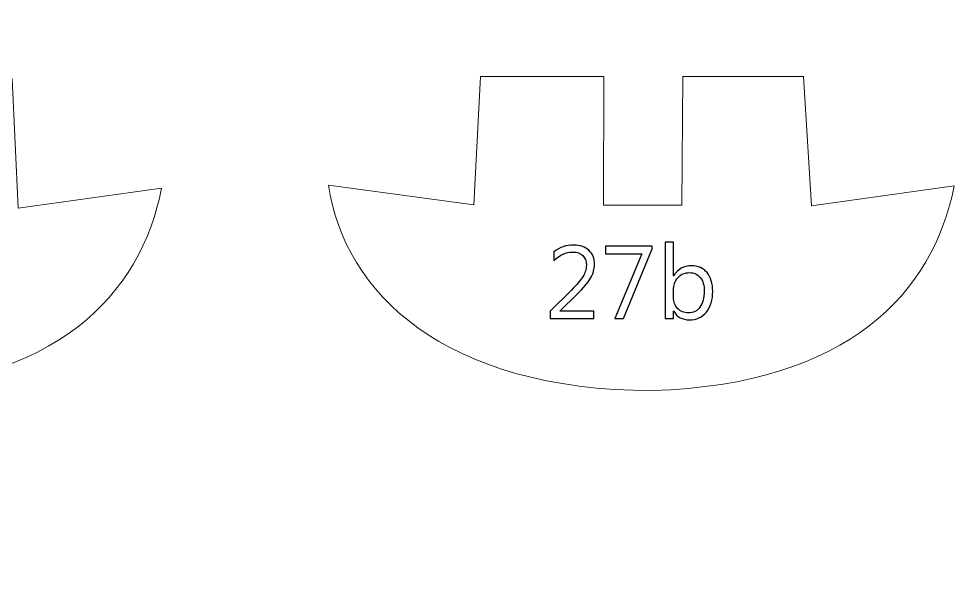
# Model space of a CAD drawing. Header units: centimetres. Extents: x -196 to 200, y -267 to 229.
# Drawn here: x 158.81 to 197.44, y 88.88 to 112.57 of the extents above; entities that cross this region are included whole.
import ezdxf

# ---------------------------------------------------------------- set-up
doc = ezdxf.new("R2010")
doc.units = ezdxf.units.CM
doc.header["$MEASUREMENT"] = 0
doc.layers.add('Camada 1', color=7, linetype='Continuous')
doc.layers.add('Camada 2', color=20, linetype='Continuous')

msp = doc.modelspace()

# ---------------------------------------------------------------- linework, layer by layer
at = {"layer": 'Camada 1', "lineweight": 9}
for points, knots in [([(114.689, 140.372), (114.689, 140.372), (121.777, 140.406), (121.777, 140.406), (121.777, 140.406), (121.777, 140.406), (121.77, 129.531), (121.77, 129.531), (121.77, 129.531), (121.77, 129.531), (125.082, 129.531), (125.082, 129.531), (125.082, 129.531), (125.082, 129.531), (125.087, 140.334), (125.087, 140.334), (125.087, 140.334), (125.087, 140.334), (135.586, 140.334), (135.586, 140.334), (135.586, 140.334), (135.586, 140.334), (135.586, 129.531), (135.586, 129.531), (135.586, 129.531), (135.586, 129.531), (138.885, 129.531), (138.885, 129.531), (138.885, 129.531), (138.885, 129.531), (138.886, 140.351), (138.886, 140.351), (138.886, 140.351), (138.886, 140.351), (149.417, 140.346), (149.417, 140.346), (149.417, 140.346), (149.417, 140.346), (149.391, 129.535), (149.391, 129.535), (149.391, 129.535), (149.391, 129.535), (152.742, 129.531), (152.742, 129.531), (152.742, 129.531), (152.742, 129.531), (152.755, 140.375), (152.755, 140.375), (152.755, 140.375), (152.755, 140.375), (163.247, 140.384), (163.247, 140.384), (163.247, 140.384), (163.247, 140.384), (163.247, 129.532), (163.247, 129.532), (163.247, 129.532), (163.247, 129.532), (166.534, 129.534), (166.534, 129.534), (166.534, 129.534), (166.534, 129.534), (166.587, 140.372), (166.587, 140.372), (166.587, 140.372), (166.587, 140.372), (177.191, 140.351), (177.191, 140.351), (177.191, 140.351), (177.191, 140.351), (177.225, 129.532), (177.225, 129.532), (177.225, 129.532), (177.225, 129.532), (180.491, 129.532), (180.491, 129.532), (180.491, 129.532), (180.491, 129.532), (180.507, 140.351), (180.507, 140.351), (180.507, 140.351), (180.507, 140.351), (194.175, 140.357), (194.175, 140.357), (194.175, 140.357), (194.175, 140.357), (194.198, 135.934), (194.198, 135.934), (194.198, 135.934), (194.198, 135.934), (190.911, 135.937), (190.911, 135.937), (190.911, 135.937), (190.911, 135.937), (190.911, 122.929), (190.911, 122.929), (190.911, 122.929), (190.911, 122.929), (194.197, 122.931), (194.197, 122.931), (194.197, 122.931), (194.197, 122.931), (194.197, 118.546), (194.197, 118.546), (194.197, 118.546), (194.197, 118.546), (111.237, 118.545), (111.237, 118.545), (111.237, 118.545), (111.237, 118.545), (111.234, 125.194), (111.234, 125.194), (111.234, 125.194), (111.234, 125.194), (100.095, 125.194), (100.095, 125.194), (100.095, 125.194), (98.387, 125.156), (97.605, 123.336), (97.591, 120.037), (97.591, 120.037), (97.729, 114.639), (94.559, 112.378), (91.986, 112.668), (91.986, 112.668), (91.986, 112.668), (93.508, 124.97), (93.508, 124.97), (93.508, 124.97), (93.508, 124.97), (90.249, 125.309), (90.249, 125.309), (90.249, 125.309), (90.249, 125.309), (89.165, 117.272), (89.165, 117.272), (89.165, 117.272), (89.165, 117.272), (2.271, 117.175), (2.271, 117.175), (2.271, 117.175), (2.271, 117.175), (2.269, 110.802), (2.269, 110.802), (2.269, 110.802), (2.269, 110.802), (-1.043, 110.801), (-1.043, 110.801), (-1.043, 110.801), (-1.043, 110.801), (-1.185, 88.942), (-1.185, 88.942), (-1.185, 88.942), (-1.185, 88.942), (-35.24, 85.129), (-35.24, 85.129), (-35.24, 85.129), (-35.24, 85.129), (-63.557, 85.144), (-63.557, 85.144), (-63.557, 85.144), (-65.043, 84.591), (-65.665, 83.347), (-65.246, 81.268), (-65.246, 81.268), (-65.246, 81.268), (-64.254, 78.165), (-64.254, 78.165), (-64.254, 78.165), (-63.326, 75.262), (-63.061, 73.597), (-65.387, 72.634), (-65.387, 72.634), (-65.387, 72.634), (-69.566, 71.073), (-69.566, 71.073), (-69.566, 71.073), (-75.32, 68.462), (-76.167, 62.893), (-73.657, 55.298), (-73.657, 55.298), (-72.354, 51.114), (-73.927, 48.199), (-76.368, 49.092), (-76.368, 49.092), (-76.368, 49.092), (-103.733, 58.307), (-103.733, 58.307), (-103.733, 58.307), (-103.102, 60.687), (-102.343, 63.067), (-101.456, 65.446), (-101.456, 65.446), (-101.456, 65.446), (-93.666, 62.108), (-93.666, 62.108), (-93.666, 62.108), (-93.666, 62.108), (-92.577, 65.248), (-92.577, 65.248), (-92.577, 65.248), (-92.577, 65.248), (-100.4, 68.586), (-100.4, 68.586), (-100.4, 68.586), (-99.209, 71.162), (-97.955, 73.674), (-96.637, 76.121), (-96.637, 76.121), (-96.637, 76.121), (-88.847, 71.858), (-88.847, 71.858), (-88.847, 71.858), (-88.847, 71.858), (-87.13, 74.667), (-87.13, 74.667), (-87.13, 74.667), (-87.13, 74.667), (-94.821, 78.964), (-94.821, 78.964), (-94.821, 78.964), (-93.561, 81.177), (-92.248, 83.287), (-90.86, 85.243), (-90.86, 85.243), (-90.86, 85.243), (-83.73, 80.451), (-83.73, 80.451), (-83.73, 80.451), (-83.73, 80.451), (-81.948, 83.161), (-81.948, 83.161), (-81.948, 83.161), (-81.948, 83.161), (-88.979, 87.953), (-88.979, 87.953), (-88.979, 87.953), (-87.461, 89.938), (-86.028, 91.963), (-84.688, 94.035), (-84.688, 94.035), (-84.688, 94.035), (-77.327, 89.441), (-77.327, 89.441), (-77.327, 89.441), (-77.327, 89.441), (-75.907, 92.316), (-75.907, 92.316), (-75.907, 92.316), (-75.907, 92.316), (-83.103, 96.976), (-83.103, 96.976), (-83.103, 96.976), (-80.277, 103.602), (-82.236, 109.043), (-90.122, 112.277), (-90.122, 112.277), (-103.899, 115.381), (-119.513, 113.823), (-133.764, 106.791), (-133.764, 106.791), (-144.008, 101.178), (-154.042, 94.092), (-164.777, 87.847), (-164.777, 87.847), (-170.221, 84.322), (-175.616, 81.162), (-181.376, 78.622), (-181.376, 78.622), (-183.558, 77.911), (-185.077, 77.638), (-185.897, 78.094), (-185.897, 78.094), (-191.027, 82.698), (-193.644, 93.751), (-193.229, 112.589), (-193.229, 112.589), (-192.121, 128.575), (-189.468, 139.014), (-184.95, 142.757), (-184.95, 142.757), (-180.824, 144.316), (-165.289, 144.555), (-141.95, 142.79), (-141.95, 142.79), (-126.066, 141.543), (-110.264, 140.047), (-94.515, 138.397), (-94.515, 138.397), (-85.281, 137.334), (-77.614, 145.445), (-70.733, 157.943), (-70.733, 157.943), (-72.994, 158.332), (-74.592, 160.089), (-74.791, 163.639), (-74.791, 163.639), (-74.747, 167.843), (-72.92, 169.939), (-69.436, 170.243), (-69.436, 170.243), (-67.983, 170.256), (-66.531, 170.239), (-65.079, 170.073), (-65.079, 170.073), (-63.108, 169.837), (-62.191, 170.706), (-62.256, 173.119), (-62.256, 173.119), (-62.256, 173.119), (-62.225, 177.892), (-62.225, 177.892), (-62.225, 177.892), (-62.225, 177.892), (-58.622, 177.892), (-58.622, 177.892), (-58.622, 177.892), (-58.622, 177.892), (-58.621, 184.763), (-58.621, 184.763), (-58.621, 184.763), (-58.621, 184.763), (-52.573, 184.76), (-52.573, 184.76), (-52.573, 184.76), (-52.573, 184.76), (-46.65, 192.035), (-46.65, 192.035), (-46.65, 192.035), (-46.65, 192.035), (-18.056, 192.03), (-18.056, 192.03), (-18.056, 192.03), (-18.056, 192.03), (-18.049, 180.199), (-18.049, 180.199), (-18.049, 180.199), (-18.049, 180.199), (-14.604, 180.2), (-14.604, 180.2), (-14.604, 180.2), (-14.604, 180.2), (-14.654, 172.369), (-14.654, 172.369), (-14.654, 172.369), (-14.75, 170.684), (-15.901, 169.942), (-17.653, 169.659), (-17.653, 169.659), (-17.653, 169.659), (-23.365, 169.659), (-23.365, 169.659), (-23.365, 169.659), (-23.365, 169.659), (-23.367, 164.682), (-23.367, 164.682), (-23.367, 164.682), (-23.367, 164.682), (-17.384, 164.682), (-17.384, 164.682), (-17.384, 164.682), (-9.828, 164.385), (-5.427, 163.227), (-3.319, 160.661), (-3.319, 160.661), (-1.966, 159.056), (-1.137, 157.276), (-1.075, 155.241), (-1.075, 155.241), (-1.075, 155.241), (-1.006, 145.454), (-1.006, 145.454), (-1.006, 145.454), (-1.006, 145.454), (2.333, 145.456), (2.333, 145.456), (2.333, 145.456), (2.333, 145.456), (2.342, 137.754), (2.342, 137.754), (2.342, 137.754), (2.342, 137.754), (92.633, 137.751), (92.633, 137.751), (92.633, 137.751), (92.633, 137.751), (92.619, 142.019), (92.619, 142.019), (92.619, 142.019), (94.823, 148.923), (96.989, 156.13), (99.23, 162.731), (99.23, 162.731), (100.216, 165.658), (101.894, 167.27), (104.257, 167.188), (104.257, 167.188), (107.361, 166.892), (109.115, 164.964), (110.065, 161.989), (110.065, 161.989), (111.854, 155.099), (113.136, 147.567), (114.689, 140.372)], [0, 0, 0, 0, 0.009804, 0.009804, 0.009804, 0.009804, 0.019608, 0.019608, 0.019608, 0.019608, 0.029412, 0.029412, 0.029412, 0.029412, 0.039216, 0.039216, 0.039216, 0.039216, 0.04902, 0.04902, 0.04902, 0.04902, 0.058824, 0.058824, 0.058824, 0.058824, 0.068627, 0.068627, 0.068627, 0.068627, 0.078431, 0.078431, 0.078431, 0.078431, 0.088235, 0.088235, 0.088235, 0.088235, 0.098039, 0.098039, 0.098039, 0.098039, 0.107843, 0.107843, 0.107843, 0.107843, 0.117647, 0.117647, 0.117647, 0.117647, 0.127451, 0.127451, 0.127451, 0.127451, 0.137255, 0.137255, 0.137255, 0.137255, 0.147059, 0.147059, 0.147059, 0.147059, 0.156863, 0.156863, 0.156863, 0.156863, 0.166667, 0.166667, 0.166667, 0.166667, 0.176471, 0.176471, 0.176471, 0.176471, 0.186275, 0.186275, 0.186275, 0.186275, 0.196078, 0.196078, 0.196078, 0.196078, 0.205882, 0.205882, 0.205882, 0.205882, 0.215686, 0.215686, 0.215686, 0.215686, 0.22549, 0.22549, 0.22549, 0.22549, 0.235294, 0.235294, 0.235294, 0.235294, 0.245098, 0.245098, 0.245098, 0.245098, 0.254902, 0.254902, 0.254902, 0.254902, 0.264706, 0.264706, 0.264706, 0.264706, 0.27451, 0.27451, 0.27451, 0.27451, 0.284314, 0.284314, 0.284314, 0.284314, 0.294118, 0.294118, 0.294118, 0.294118, 0.303922, 0.303922, 0.303922, 0.303922, 0.313725, 0.313725, 0.313725, 0.313726, 0.323529, 0.323529, 0.323529, 0.323529, 0.333333, 0.333333, 0.333333, 0.333333, 0.343137, 0.343137, 0.343137, 0.343137, 0.352941, 0.352941, 0.352941, 0.352941, 0.362745, 0.362745, 0.362745, 0.362745, 0.372549, 0.372549, 0.372549, 0.372549, 0.382353, 0.382353, 0.382353, 0.382353, 0.392157, 0.392157, 0.392157, 0.392157, 0.401961, 0.401961, 0.401961, 0.401961, 0.411765, 0.411765, 0.411765, 0.411765, 0.421569, 0.421569, 0.421569, 0.421569, 0.431373, 0.431373, 0.431373, 0.431373, 0.441176, 0.441176, 0.441176, 0.441176, 0.45098, 0.45098, 0.45098, 0.45098, 0.460784, 0.460784, 0.460784, 0.460784, 0.470588, 0.470588, 0.470588, 0.470588, 0.480392, 0.480392, 0.480392, 0.480392, 0.490196, 0.490196, 0.490196, 0.490196, 0.5, 0.5, 0.5, 0.5, 0.509804, 0.509804, 0.509804, 0.509804, 0.519608, 0.519608, 0.519608, 0.519608, 0.529412, 0.529412, 0.529412, 0.529412, 0.539216, 0.539216, 0.539216, 0.539216, 0.54902, 0.54902, 0.54902, 0.54902, 0.558824, 0.558824, 0.558824, 0.558824, 0.568627, 0.568627, 0.568627, 0.568627, 0.578431, 0.578431, 0.578431, 0.578431, 0.588235, 0.588235, 0.588235, 0.588235, 0.598039, 0.598039, 0.598039, 0.598039, 0.607843, 0.607843, 0.607843, 0.607843, 0.617647, 0.617647, 0.617647, 0.617647, 0.627451, 0.627451, 0.627451, 0.627451, 0.637255, 0.637255, 0.637255, 0.637255, 0.647059, 0.647059, 0.647059, 0.647059, 0.656863, 0.656863, 0.656863, 0.656863, 0.666667, 0.666667, 0.666667, 0.666667, 0.676471, 0.676471, 0.676471, 0.676471, 0.686275, 0.686275, 0.686275, 0.686275, 0.696078, 0.696078, 0.696078, 0.696078, 0.705882, 0.705882, 0.705882, 0.705882, 0.715686, 0.715686, 0.715686, 0.715686, 0.72549, 0.72549, 0.72549, 0.72549, 0.735294, 0.735294, 0.735294, 0.735294, 0.745098, 0.745098, 0.745098, 0.745098, 0.754902, 0.754902, 0.754902, 0.754902, 0.764706, 0.764706, 0.764706, 0.764706, 0.77451, 0.77451, 0.77451, 0.77451, 0.784314, 0.784314, 0.784314, 0.784314, 0.794118, 0.794118, 0.794118, 0.794118, 0.803922, 0.803922, 0.803922, 0.803922, 0.813725, 0.813725, 0.813725, 0.813726, 0.823529, 0.823529, 0.823529, 0.823529, 0.833333, 0.833333, 0.833333, 0.833333, 0.843137, 0.843137, 0.843137, 0.843137, 0.852941, 0.852941, 0.852941, 0.852941, 0.862745, 0.862745, 0.862745, 0.862745, 0.872549, 0.872549, 0.872549, 0.872549, 0.882353, 0.882353, 0.882353, 0.882353, 0.892157, 0.892157, 0.892157, 0.892157, 0.901961, 0.901961, 0.901961, 0.901961, 0.911765, 0.911765, 0.911765, 0.911765, 0.921569, 0.921569, 0.921569, 0.921569, 0.931373, 0.931373, 0.931373, 0.931373, 0.941176, 0.941176, 0.941176, 0.941176, 0.95098, 0.95098, 0.95098, 0.95098, 0.960784, 0.960784, 0.960784, 0.960784, 0.970588, 0.970588, 0.970588, 0.970588, 0.980392, 0.980392, 0.980392, 0.980392, 1, 1, 1, 1]), ([(177.881, 110.183), (177.881, 110.183), (182.973, 110.182), (182.973, 110.182), (182.973, 110.182), (182.973, 110.182), (182.962, 104.866), (182.962, 104.866), (182.962, 104.866), (182.962, 104.866), (186.198, 104.867), (186.198, 104.867), (186.198, 104.867), (186.198, 104.867), (186.23, 110.181), (186.23, 110.181), (186.23, 110.181), (186.23, 110.181), (191.218, 110.183), (191.218, 110.183), (191.218, 110.183), (191.218, 110.183), (191.546, 104.839), (191.546, 104.839), (191.546, 104.839), (191.546, 104.839), (197.442, 105.661), (197.442, 105.661), (197.442, 105.661), (196.571, 101.275), (193.11, 97.462), (184.983, 97.206), (184.983, 97.206), (176.351, 97.22), (172.247, 101.279), (171.605, 105.687), (171.605, 105.687), (171.605, 105.687), (177.599, 104.873), (177.599, 104.873), (177.599, 104.873), (177.599, 104.873), (177.881, 110.183), (177.881, 110.183)], [0, 0, 0, 0, 0.083333, 0.083333, 0.083333, 0.083333, 0.166667, 0.166667, 0.166667, 0.166667, 0.25, 0.25, 0.25, 0.25, 0.333333, 0.333333, 0.333333, 0.333333, 0.416667, 0.416667, 0.416667, 0.416667, 0.5, 0.5, 0.5, 0.5, 0.583333, 0.583333, 0.583333, 0.583333, 0.666667, 0.666667, 0.666667, 0.666667, 0.75, 0.75, 0.75, 0.75, 0.833333, 0.833333, 0.833333, 0.833333, 1, 1, 1, 1]), ([(145.321, 110.089), (145.321, 110.089), (150.289, 110.088), (150.289, 110.088), (150.289, 110.088), (150.289, 110.088), (150.278, 104.771), (150.278, 104.771), (150.278, 104.771), (150.278, 104.771), (153.565, 104.773), (153.565, 104.773), (153.565, 104.773), (153.565, 104.773), (153.597, 110.086), (153.597, 110.086), (153.597, 110.086), (153.597, 110.086), (158.541, 110.088), (158.541, 110.088), (158.541, 110.088), (158.541, 110.088), (158.786, 104.744), (158.786, 104.744), (158.786, 104.744), (158.786, 104.744), (164.711, 105.566), (164.711, 105.566), (164.711, 105.566), (163.847, 101.18), (160.416, 97.448), (152.361, 97.192), (152.361, 97.192), (143.805, 97.206), (139.737, 101.104), (139.101, 105.512), (139.101, 105.512), (139.101, 105.512), (145.042, 104.778), (145.042, 104.778), (145.042, 104.778), (145.042, 104.778), (145.321, 110.089), (145.321, 110.089)], [0, 0, 0, 0, 0.083333, 0.083333, 0.083333, 0.083333, 0.166667, 0.166667, 0.166667, 0.166667, 0.25, 0.25, 0.25, 0.25, 0.333333, 0.333333, 0.333333, 0.333333, 0.416667, 0.416667, 0.416667, 0.416667, 0.5, 0.5, 0.5, 0.5, 0.583333, 0.583333, 0.583333, 0.583333, 0.666667, 0.666667, 0.666667, 0.666667, 0.75, 0.75, 0.75, 0.75, 0.833333, 0.833333, 0.833333, 0.833333, 1, 1, 1, 1])]:
    msp.add_open_spline(points, degree=3, knots=knots, dxfattribs=at)
at = {"layer": 'Camada 2'}
for points, knots in [([(182.561, 100.179), (182.561, 100.179), (180.76, 100.179), (180.76, 100.179), (180.76, 100.179), (180.76, 100.179), (180.76, 100.483), (180.76, 100.483), (180.76, 100.483), (180.76, 100.483), (181.63, 101.356), (181.63, 101.356), (181.63, 101.356), (181.853, 101.579), (182.011, 101.764), (182.106, 101.912), (182.106, 101.912), (182.201, 102.059), (182.249, 102.218), (182.249, 102.386), (182.249, 102.386), (182.249, 102.558), (182.2, 102.692), (182.101, 102.786), (182.101, 102.786), (182.002, 102.881), (181.862, 102.928), (181.68, 102.928), (181.68, 102.928), (181.413, 102.928), (181.158, 102.814), (180.913, 102.586), (180.913, 102.586), (180.913, 102.586), (180.913, 102.945), (180.913, 102.945), (180.913, 102.945), (181.146, 103.127), (181.418, 103.218), (181.728, 103.218), (181.728, 103.218), (181.994, 103.218), (182.204, 103.146), (182.357, 103.001), (182.357, 103.001), (182.51, 102.857), (182.586, 102.663), (182.586, 102.419), (182.586, 102.419), (182.586, 102.228), (182.534, 102.04), (182.427, 101.857), (182.427, 101.857), (182.322, 101.675), (182.132, 101.448), (181.858, 101.177), (181.858, 101.177), (181.858, 101.177), (181.169, 100.495), (181.169, 100.495), (181.169, 100.495), (181.169, 100.495), (181.169, 100.487), (181.169, 100.487), (181.169, 100.487), (181.169, 100.487), (182.561, 100.487), (182.561, 100.487), (182.561, 100.487), (182.561, 100.487), (182.561, 100.179), (182.561, 100.179)], [0, 0, 0, 0, 0.052632, 0.052632, 0.052632, 0.052632, 0.105263, 0.105263, 0.105263, 0.105263, 0.157895, 0.157895, 0.157895, 0.157895, 0.210526, 0.210526, 0.210526, 0.210526, 0.263158, 0.263158, 0.263158, 0.263158, 0.315789, 0.315789, 0.315789, 0.315789, 0.368421, 0.368421, 0.368421, 0.368421, 0.421053, 0.421053, 0.421053, 0.421053, 0.473684, 0.473684, 0.473684, 0.473684, 0.526316, 0.526316, 0.526316, 0.526316, 0.578947, 0.578947, 0.578947, 0.578947, 0.631579, 0.631579, 0.631579, 0.631579, 0.684211, 0.684211, 0.684211, 0.684211, 0.736842, 0.736842, 0.736842, 0.736842, 0.789474, 0.789474, 0.789474, 0.789474, 0.842105, 0.842105, 0.842105, 0.842105, 0.894737, 0.894737, 0.894737, 0.894737, 1, 1, 1, 1]), ([(184.963, 103.06), (184.963, 103.06), (183.781, 100.179), (183.781, 100.179), (183.781, 100.179), (183.781, 100.179), (183.427, 100.179), (183.427, 100.179), (183.427, 100.179), (183.427, 100.179), (184.545, 102.86), (184.545, 102.86), (184.545, 102.86), (184.545, 102.86), (183.038, 102.86), (183.038, 102.86), (183.038, 102.86), (183.038, 102.86), (183.038, 103.167), (183.038, 103.167), (183.038, 103.167), (183.038, 103.167), (184.963, 103.167), (184.963, 103.167), (184.963, 103.167), (184.963, 103.167), (184.963, 103.06), (184.963, 103.06)], [0, 0, 0, 0, 0.125, 0.125, 0.125, 0.125, 0.25, 0.25, 0.25, 0.25, 0.375, 0.375, 0.375, 0.375, 0.5, 0.5, 0.5, 0.5, 0.625, 0.625, 0.625, 0.625, 0.75, 0.75, 0.75, 0.75, 1, 1, 1, 1]), ([(185.855, 100.485), (185.855, 100.485), (185.847, 100.485), (185.847, 100.485), (185.847, 100.485), (185.847, 100.485), (185.847, 100.179), (185.847, 100.179), (185.847, 100.179), (185.847, 100.179), (185.505, 100.179), (185.505, 100.179), (185.505, 100.179), (185.505, 100.179), (185.505, 103.338), (185.505, 103.338), (185.505, 103.338), (185.505, 103.338), (185.847, 103.338), (185.847, 103.338), (185.847, 103.338), (185.847, 103.338), (185.847, 101.941), (185.847, 101.941), (185.847, 101.941), (185.847, 101.941), (185.855, 101.941), (185.855, 101.941), (185.855, 101.941), (186.023, 102.223), (186.269, 102.365), (186.593, 102.365), (186.593, 102.365), (186.867, 102.365), (187.081, 102.269), (187.236, 102.078), (187.236, 102.078), (187.391, 101.887), (187.468, 101.631), (187.468, 101.309), (187.468, 101.309), (187.468, 100.952), (187.382, 100.665), (187.208, 100.45), (187.208, 100.45), (187.034, 100.236), (186.796, 100.128), (186.495, 100.128), (186.495, 100.128), (186.213, 100.128), (186, 100.247), (185.855, 100.485)], [0, 0, 0, 0, 0.071429, 0.071429, 0.071429, 0.071429, 0.142857, 0.142857, 0.142857, 0.142857, 0.214286, 0.214286, 0.214286, 0.214286, 0.285714, 0.285714, 0.285714, 0.285714, 0.357143, 0.357143, 0.357143, 0.357143, 0.428571, 0.428571, 0.428571, 0.428571, 0.5, 0.5, 0.5, 0.5, 0.571429, 0.571429, 0.571429, 0.571429, 0.642857, 0.642857, 0.642857, 0.642857, 0.714286, 0.714286, 0.714286, 0.714286, 0.785714, 0.785714, 0.785714, 0.785714, 0.857143, 0.857143, 0.857143, 0.857143, 1, 1, 1, 1]), ([(185.847, 101.349), (185.847, 101.349), (185.847, 101.05), (185.847, 101.05), (185.847, 101.05), (185.847, 100.873), (185.904, 100.723), (186.019, 100.599), (186.019, 100.599), (186.133, 100.476), (186.279, 100.414), (186.456, 100.414), (186.456, 100.414), (186.663, 100.414), (186.825, 100.494), (186.942, 100.653), (186.942, 100.653), (187.059, 100.812), (187.118, 101.032), (187.118, 101.315), (187.118, 101.315), (187.118, 101.554), (187.064, 101.741), (186.953, 101.876), (186.953, 101.876), (186.844, 102.011), (186.695, 102.079), (186.507, 102.079), (186.507, 102.079), (186.309, 102.079), (186.149, 102.01), (186.028, 101.871), (186.028, 101.871), (185.907, 101.732), (185.847, 101.558), (185.847, 101.349)], [0, 0, 0, 0, 0.1, 0.1, 0.1, 0.1, 0.2, 0.2, 0.2, 0.2, 0.3, 0.3, 0.3, 0.3, 0.4, 0.4, 0.4, 0.4, 0.5, 0.5, 0.5, 0.5, 0.6, 0.6, 0.6, 0.6, 0.7, 0.7, 0.7, 0.7, 0.8, 0.8, 0.8, 0.8, 1, 1, 1, 1])]:
    msp.add_open_spline(points, degree=3, knots=knots, dxfattribs=at)
at = {"layer": 'Camada 2', "lineweight": 9}
for points, knots in [([(182.561, 100.179), (182.561, 100.179), (180.76, 100.179), (180.76, 100.179), (180.76, 100.179), (180.76, 100.179), (180.76, 100.483), (180.76, 100.483), (180.76, 100.483), (180.76, 100.483), (181.63, 101.356), (181.63, 101.356), (181.63, 101.356), (181.853, 101.579), (182.011, 101.764), (182.106, 101.912), (182.106, 101.912), (182.201, 102.059), (182.249, 102.218), (182.249, 102.386), (182.249, 102.386), (182.249, 102.558), (182.2, 102.692), (182.101, 102.786), (182.101, 102.786), (182.002, 102.881), (181.862, 102.928), (181.68, 102.928), (181.68, 102.928), (181.413, 102.928), (181.158, 102.814), (180.913, 102.586), (180.913, 102.586), (180.913, 102.586), (180.913, 102.945), (180.913, 102.945), (180.913, 102.945), (181.146, 103.127), (181.418, 103.218), (181.728, 103.218), (181.728, 103.218), (181.994, 103.218), (182.204, 103.146), (182.357, 103.001), (182.357, 103.001), (182.51, 102.857), (182.586, 102.663), (182.586, 102.419), (182.586, 102.419), (182.586, 102.228), (182.534, 102.04), (182.427, 101.857), (182.427, 101.857), (182.322, 101.675), (182.132, 101.448), (181.858, 101.177), (181.858, 101.177), (181.858, 101.177), (181.169, 100.495), (181.169, 100.495), (181.169, 100.495), (181.169, 100.495), (181.169, 100.487), (181.169, 100.487), (181.169, 100.487), (181.169, 100.487), (182.561, 100.487), (182.561, 100.487), (182.561, 100.487), (182.561, 100.487), (182.561, 100.179), (182.561, 100.179)], [0, 0, 0, 0, 0.052632, 0.052632, 0.052632, 0.052632, 0.105263, 0.105263, 0.105263, 0.105263, 0.157895, 0.157895, 0.157895, 0.157895, 0.210526, 0.210526, 0.210526, 0.210526, 0.263158, 0.263158, 0.263158, 0.263158, 0.315789, 0.315789, 0.315789, 0.315789, 0.368421, 0.368421, 0.368421, 0.368421, 0.421053, 0.421053, 0.421053, 0.421053, 0.473684, 0.473684, 0.473684, 0.473684, 0.526316, 0.526316, 0.526316, 0.526316, 0.578947, 0.578947, 0.578947, 0.578947, 0.631579, 0.631579, 0.631579, 0.631579, 0.684211, 0.684211, 0.684211, 0.684211, 0.736842, 0.736842, 0.736842, 0.736842, 0.789474, 0.789474, 0.789474, 0.789474, 0.842105, 0.842105, 0.842105, 0.842105, 0.894737, 0.894737, 0.894737, 0.894737, 1, 1, 1, 1]), ([(184.963, 103.06), (184.963, 103.06), (183.781, 100.179), (183.781, 100.179), (183.781, 100.179), (183.781, 100.179), (183.427, 100.179), (183.427, 100.179), (183.427, 100.179), (183.427, 100.179), (184.545, 102.86), (184.545, 102.86), (184.545, 102.86), (184.545, 102.86), (183.038, 102.86), (183.038, 102.86), (183.038, 102.86), (183.038, 102.86), (183.038, 103.167), (183.038, 103.167), (183.038, 103.167), (183.038, 103.167), (184.963, 103.167), (184.963, 103.167), (184.963, 103.167), (184.963, 103.167), (184.963, 103.06), (184.963, 103.06)], [0, 0, 0, 0, 0.125, 0.125, 0.125, 0.125, 0.25, 0.25, 0.25, 0.25, 0.375, 0.375, 0.375, 0.375, 0.5, 0.5, 0.5, 0.5, 0.625, 0.625, 0.625, 0.625, 0.75, 0.75, 0.75, 0.75, 1, 1, 1, 1]), ([(185.855, 100.485), (185.855, 100.485), (185.847, 100.485), (185.847, 100.485), (185.847, 100.485), (185.847, 100.485), (185.847, 100.179), (185.847, 100.179), (185.847, 100.179), (185.847, 100.179), (185.505, 100.179), (185.505, 100.179), (185.505, 100.179), (185.505, 100.179), (185.505, 103.338), (185.505, 103.338), (185.505, 103.338), (185.505, 103.338), (185.847, 103.338), (185.847, 103.338), (185.847, 103.338), (185.847, 103.338), (185.847, 101.941), (185.847, 101.941), (185.847, 101.941), (185.847, 101.941), (185.855, 101.941), (185.855, 101.941), (185.855, 101.941), (186.023, 102.223), (186.269, 102.365), (186.593, 102.365), (186.593, 102.365), (186.867, 102.365), (187.081, 102.269), (187.236, 102.078), (187.236, 102.078), (187.391, 101.887), (187.468, 101.631), (187.468, 101.309), (187.468, 101.309), (187.468, 100.952), (187.382, 100.665), (187.208, 100.45), (187.208, 100.45), (187.034, 100.236), (186.796, 100.128), (186.495, 100.128), (186.495, 100.128), (186.213, 100.128), (186, 100.247), (185.855, 100.485)], [0, 0, 0, 0, 0.071429, 0.071429, 0.071429, 0.071429, 0.142857, 0.142857, 0.142857, 0.142857, 0.214286, 0.214286, 0.214286, 0.214286, 0.285714, 0.285714, 0.285714, 0.285714, 0.357143, 0.357143, 0.357143, 0.357143, 0.428571, 0.428571, 0.428571, 0.428571, 0.5, 0.5, 0.5, 0.5, 0.571429, 0.571429, 0.571429, 0.571429, 0.642857, 0.642857, 0.642857, 0.642857, 0.714286, 0.714286, 0.714286, 0.714286, 0.785714, 0.785714, 0.785714, 0.785714, 0.857143, 0.857143, 0.857143, 0.857143, 1, 1, 1, 1]), ([(185.847, 101.349), (185.847, 101.349), (185.847, 101.05), (185.847, 101.05), (185.847, 101.05), (185.847, 100.873), (185.904, 100.723), (186.019, 100.599), (186.019, 100.599), (186.133, 100.476), (186.279, 100.414), (186.456, 100.414), (186.456, 100.414), (186.663, 100.414), (186.825, 100.494), (186.942, 100.653), (186.942, 100.653), (187.059, 100.812), (187.118, 101.032), (187.118, 101.315), (187.118, 101.315), (187.118, 101.554), (187.064, 101.741), (186.953, 101.876), (186.953, 101.876), (186.844, 102.011), (186.695, 102.079), (186.507, 102.079), (186.507, 102.079), (186.309, 102.079), (186.149, 102.01), (186.028, 101.871), (186.028, 101.871), (185.907, 101.732), (185.847, 101.558), (185.847, 101.349)], [0, 0, 0, 0, 0.1, 0.1, 0.1, 0.1, 0.2, 0.2, 0.2, 0.2, 0.3, 0.3, 0.3, 0.3, 0.4, 0.4, 0.4, 0.4, 0.5, 0.5, 0.5, 0.5, 0.6, 0.6, 0.6, 0.6, 0.7, 0.7, 0.7, 0.7, 0.8, 0.8, 0.8, 0.8, 1, 1, 1, 1])]:
    msp.add_open_spline(points, degree=3, knots=knots, dxfattribs=at)

doc.saveas('drawing.dxf')
